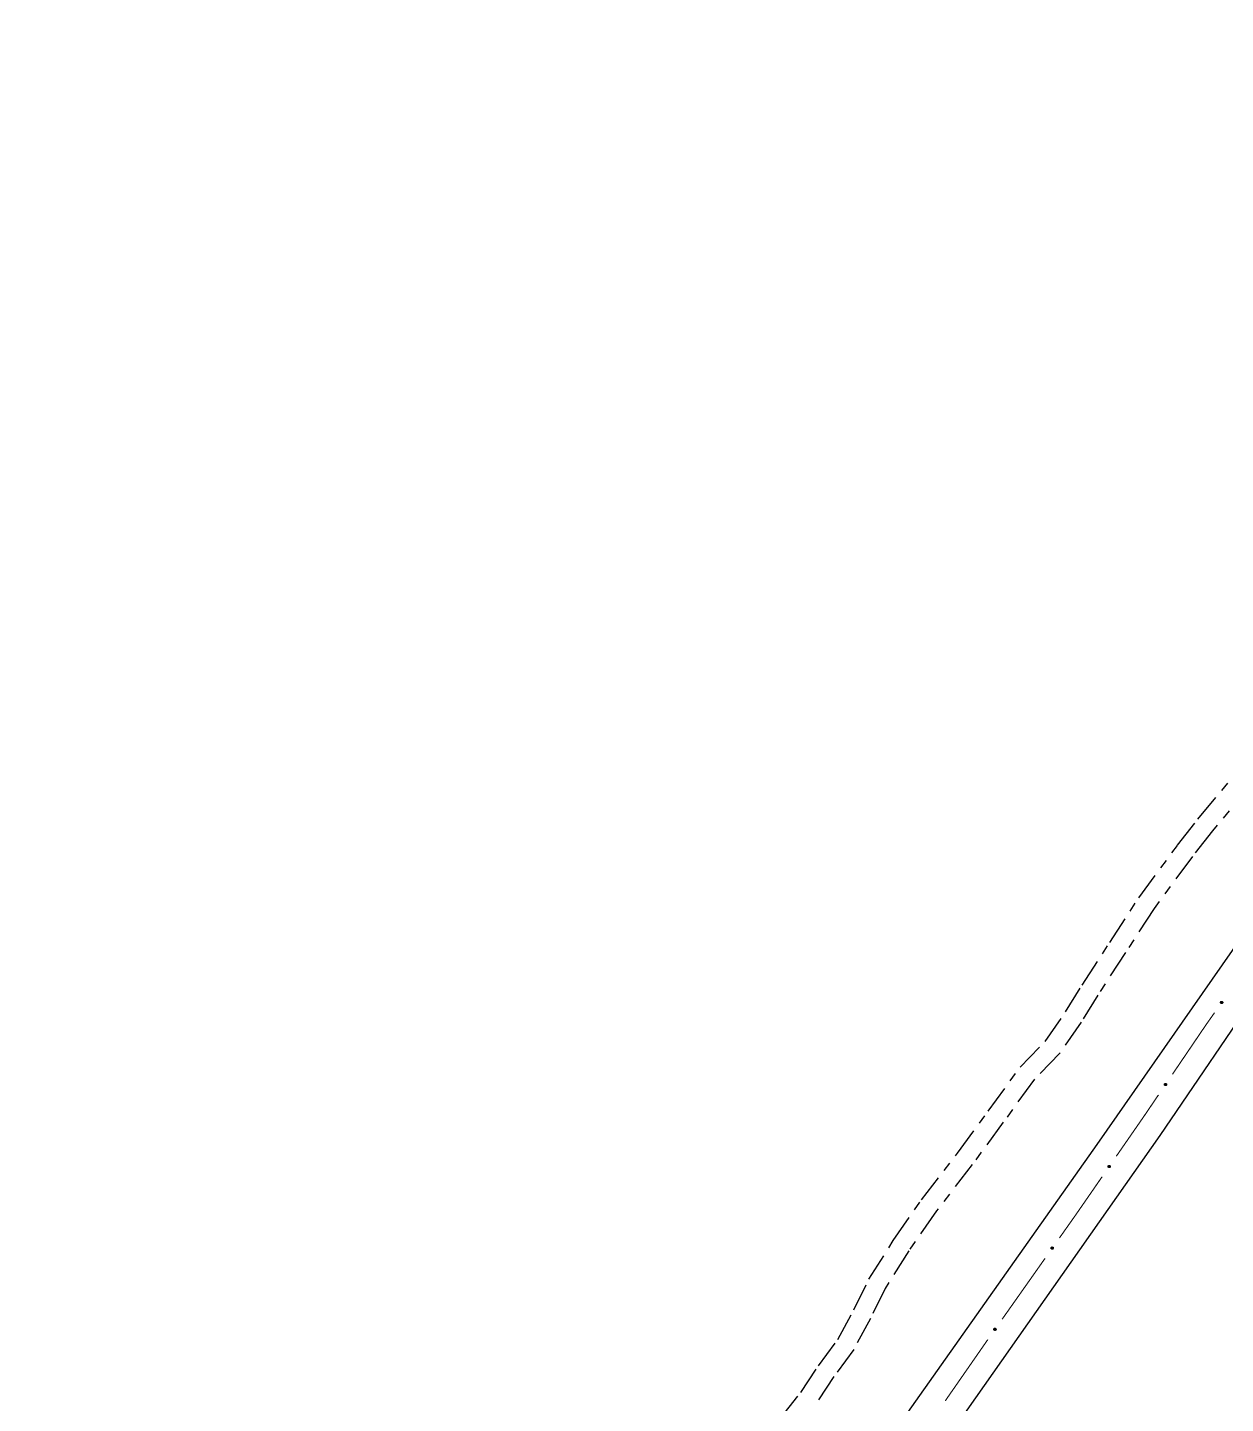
# Model space of a CAD drawing. Extents: x 211453 to 215163, y 4877397 to 4881305.
# Drawn here: x 214151.2 to 214344, y 4879796.9 to 4880018.3 of the extents above; entities that cross this region are included whole.
import ezdxf

# ---------------------------------------------------------------- set-up
doc = ezdxf.new("R2010")
doc.units = 0
doc.header["$LTSCALE"] = 1.5
doc.header["$MEASUREMENT"] = 0
doc.linetypes.add('TRACO_25', pattern=[8, 3, -1, 1, -1, 1, -1])
for name, color, linetype in [('SV-EIXO-ROD-ESTR', 7, 'CONTINUOUS'), ('SV-EST-MUNIC-PAV', 20, 'CONTINUOUS'), ('SV-RUA-NAO-PAV', 7, 'CONTINUOUS')]:
    doc.layers.add(name, color=color, linetype=linetype)

msp = doc.modelspace()

# ---------------------------------------------------------------- linework, layer by layer
at = {"layer": 'SV-EIXO-ROD-ESTR'}
for points in [[(214343.168807, 4879861.350566), (214343.159663, 4879861.398612), (214343.161628, 4879861.441775), (214343.17363, 4879861.477304), (214343.192421, 4879861.505934), (214343.214945, 4879861.533058), (214343.243687, 4879861.555395), (214343.281079, 4879861.573121), (214343.329211, 4879861.582632), (214343.373295, 4879861.577712), (214343.408756, 4879861.56781), (214343.439738, 4879861.549934), (214343.465721, 4879861.527612), (214343.487937, 4879861.496989), (214343.50553, 4879861.458921), (214343.513922, 4879861.41029), (214343.511705, 4879861.367988), (214343.499194, 4879861.333928), (214343.481026, 4879861.302895), (214343.457699, 4879861.275478), (214343.429359, 4879861.253714), (214343.390998, 4879861.23607), (214343.34289, 4879861.228422), (214343.300673, 4879861.230152), (214343.266447, 4879861.242181), (214343.236297, 4879861.260756), (214343.208817, 4879861.283016), (214343.18516, 4879861.310973), (214343.168807, 4879861.350566)], [(214334.129524, 4879848.147026), (214334.119644, 4879848.194926), (214334.120948, 4879848.238114), (214334.132403, 4879848.273822), (214334.150754, 4879848.302737), (214334.172859, 4879848.330203), (214334.201255, 4879848.352979), (214334.238371, 4879848.371275), (214334.286352, 4879848.381523), (214334.330506, 4879848.37728), (214334.366114, 4879848.367922), (214334.397367, 4879848.350524), (214334.42369, 4879848.328603), (214334.446372, 4879848.298324), (214334.464546, 4879848.26053), (214334.473683, 4879848.212034), (214334.472115, 4879848.169702), (214334.460128, 4879848.135455), (214334.442438, 4879848.104146), (214334.419534, 4879848.076376), (214334.391531, 4879848.05418), (214334.353445, 4879848.035949), (214334.30546, 4879848.027565), (214334.263221, 4879848.028647), (214334.228815, 4879848.04015), (214334.198383, 4879848.058261), (214334.170565, 4879848.080097), (214334.146482, 4879848.107688), (214334.129524, 4879848.147026)], [(214325.069138, 4879834.961007), (214325.059708, 4879835.008998), (214325.061417, 4879835.052172), (214325.073207, 4879835.087771), (214325.091827, 4879835.116512), (214325.114189, 4879835.14377), (214325.142798, 4879835.166278), (214325.180083, 4879835.184226), (214325.228158, 4879835.194023), (214325.272271, 4879835.189366), (214325.30779, 4879835.179675), (214325.338878, 4879835.161984), (214325.364994, 4879835.139817), (214325.387391, 4879835.109327), (214325.40521, 4879835.071364), (214325.413892, 4879835.022784), (214325.411926, 4879834.980469), (214325.399619, 4879834.946335), (214325.381636, 4879834.915194), (214325.358473, 4879834.88764), (214325.330263, 4879834.865707), (214325.292007, 4879834.847835), (214325.243946, 4879834.839901), (214325.201719, 4879834.84138), (214325.167422, 4879834.853205), (214325.137162, 4879834.8716), (214325.109549, 4879834.893696), (214325.085727, 4879834.921512), (214325.069138, 4879834.961007)], [(214315.915119, 4879821.839705), (214315.906107, 4879821.887776), (214315.908192, 4879821.930933), (214315.920291, 4879821.966429), (214315.939161, 4879821.995007), (214315.961759, 4879822.022069), (214315.990563, 4879822.044327), (214316.028003, 4879822.06195), (214316.076161, 4879822.071328), (214316.120232, 4879822.066287), (214316.155665, 4879822.056287), (214316.186598, 4879822.038326), (214316.21252, 4879822.015933), (214316.234651, 4879821.985249), (214316.252139, 4879821.947132), (214316.260398, 4879821.898479), (214316.258064, 4879821.856182), (214316.245459, 4879821.822157), (214316.227206, 4879821.791174), (214316.203804, 4879821.763822), (214316.175404, 4879821.742136), (214316.136994, 4879821.724597), (214316.088866, 4879821.717082), (214316.046654, 4879821.718928), (214316.01246, 4879821.731052), (214315.982362, 4879821.749709), (214315.954943, 4879821.772045), (214315.931363, 4879821.800067), (214315.915119, 4879821.839705)], [(214306.693592, 4879808.764406), (214306.68458, 4879808.812477), (214306.686665, 4879808.855634), (214306.698764, 4879808.891129), (214306.717634, 4879808.919708), (214306.740233, 4879808.94677), (214306.769036, 4879808.969028), (214306.806476, 4879808.986651), (214306.854635, 4879808.996029), (214306.898705, 4879808.990988), (214306.934139, 4879808.980988), (214306.965071, 4879808.963027), (214306.990993, 4879808.940634), (214307.013124, 4879808.90995), (214307.030612, 4879808.871833), (214307.038871, 4879808.82318), (214307.036537, 4879808.780883), (214307.023933, 4879808.746858), (214307.005679, 4879808.715875), (214306.982277, 4879808.688523), (214306.953877, 4879808.666837), (214306.915468, 4879808.649298), (214306.867339, 4879808.641783), (214306.825127, 4879808.643629), (214306.790934, 4879808.655752), (214306.760835, 4879808.67441), (214306.733416, 4879808.696746), (214306.709837, 4879808.724768), (214306.693592, 4879808.764406)]]:
    msp.add_lwpolyline(points, close=True, dxfattribs=at)
for points in [[(214343.159663, 4879861.398612), (214343.243687, 4879861.555395)], [(214343.160677, 4879861.423222), (214343.225041, 4879861.536412)], [(214343.161628, 4879861.441775), (214343.214945, 4879861.533058)], [(214343.164889, 4879861.37694), (214343.258482, 4879861.557961)], [(214343.168807, 4879861.350566), (214343.281079, 4879861.573121)], [(214343.178938, 4879861.330426), (214343.304662, 4879861.573911)], [(214343.18516, 4879861.310973), (214343.329211, 4879861.582632)], [(214343.19982, 4879861.300786), (214343.348261, 4879861.576672)], [(214343.208817, 4879861.283016), (214343.373295, 4879861.577712)], [(214343.223834, 4879861.275616), (214343.38671, 4879861.569711)], [(214343.236297, 4879861.260756), (214343.408756, 4879861.56781)], [(214343.253217, 4879861.253348), (214343.425377, 4879861.555932)], [(214343.266447, 4879861.242181), (214343.439738, 4879861.549934)], [(214343.286182, 4879861.238567), (214343.451408, 4879861.536014)], [(214343.300673, 4879861.230152), (214343.465721, 4879861.527612)], [(214343.323848, 4879861.230489), (214343.474973, 4879861.507826)], [(214343.34289, 4879861.228422), (214343.487937, 4879861.496989)], [(214343.367896, 4879861.236268), (214343.495405, 4879861.475168)], [(214343.390998, 4879861.23607), (214343.50553, 4879861.458921)], [(214343.411392, 4879861.250767), (214343.505653, 4879861.427987)], [(214343.429359, 4879861.253714), (214343.513922, 4879861.41029)], [(214343.4455, 4879861.268514), (214343.509531, 4879861.383605)], [(214343.457699, 4879861.275478), (214343.511705, 4879861.367988)], [(214334.119644, 4879848.194926), (214334.201255, 4879848.352979)], [(214334.120281, 4879848.219548), (214334.182903, 4879848.333712)], [(214334.120948, 4879848.238114), (214334.172859, 4879848.330203)], [(214334.125203, 4879848.173336), (214334.216009, 4879848.355771)], [(214334.129524, 4879848.147026), (214334.238371, 4879848.371275)], [(214334.139963, 4879848.127043), (214334.261939, 4879848.372427)], [(214334.146482, 4879848.107688), (214334.286352, 4879848.381523)], [(214334.161297, 4879848.097727), (214334.30549, 4879848.375856)], [(214334.170565, 4879848.080097), (214334.330506, 4879848.37728)], [(214334.185694, 4879848.072928), (214334.344041, 4879848.369486)], [(214334.198383, 4879848.058261), (214334.366114, 4879848.367922)], [(214334.215415, 4879848.051113), (214334.382916, 4879848.356301)], [(214334.228815, 4879848.04015), (214334.397367, 4879848.350524)], [(214334.248603, 4879848.036839), (214334.409249, 4879848.336784)], [(214334.263221, 4879848.028647), (214334.42369, 4879848.328603)], [(214334.286388, 4879848.02934), (214334.433243, 4879848.308961)], [(214334.30546, 4879848.027565), (214334.446372, 4879848.298324)], [(214334.330342, 4879848.035793), (214334.454173, 4879848.27662)], [(214334.353445, 4879848.035949), (214334.464546, 4879848.26053)], [(214334.373611, 4879848.050957), (214334.465143, 4879848.229601)], [(214334.391531, 4879848.05418), (214334.473683, 4879848.212034)], [(214334.407443, 4879848.069226), (214334.469702, 4879848.185284)], [(214334.419534, 4879848.076376), (214334.472115, 4879848.169702)], [(214325.059708, 4879835.008998), (214325.142798, 4879835.166278)], [(214325.060576, 4879835.033613), (214325.124266, 4879835.147184)], [(214325.061417, 4879835.052172), (214325.114189, 4879835.14377)], [(214325.065064, 4879834.987357), (214325.157577, 4879835.168932)], [(214325.069138, 4879834.961007), (214325.180083, 4879835.184226)], [(214325.07939, 4879834.940927), (214325.203662, 4879835.185156)], [(214325.085727, 4879834.921512), (214325.228158, 4879835.194023)], [(214325.100447, 4879834.911413), (214325.247243, 4879835.188177)], [(214325.109549, 4879834.893696), (214325.272271, 4879835.189366)], [(214325.124611, 4879834.886386), (214325.285733, 4879835.181445)], [(214325.137162, 4879834.8716), (214325.30779, 4879835.179675)], [(214325.154125, 4879834.864293), (214325.324481, 4879835.167896)], [(214325.167422, 4879834.853205), (214325.338878, 4879835.161984)], [(214325.187178, 4879834.849708), (214325.35063, 4879835.148133)], [(214325.201719, 4879834.84138), (214325.364994, 4879835.139817)], [(214325.224891, 4879834.841855), (214325.374363, 4879835.120086)], [(214325.243946, 4879834.839901), (214325.387391, 4879835.109327)], [(214325.268904, 4879834.847896), (214325.394989, 4879835.087551)], [(214325.292007, 4879834.847835), (214325.40521, 4879835.071364)], [(214325.312313, 4879834.862653), (214325.405517, 4879835.040431)], [(214325.330263, 4879834.865707), (214325.413892, 4879835.022784)], [(214325.346315, 4879834.880604), (214325.40966, 4879834.996073)], [(214325.358473, 4879834.88764), (214325.411926, 4879834.980469)], [(214315.906107, 4879821.887776), (214315.990563, 4879822.044327)], [(214315.907189, 4879821.912383), (214315.971865, 4879822.025395)], [(214315.908192, 4879821.930933), (214315.961759, 4879822.022069)], [(214315.911274, 4879821.866089), (214316.005365, 4879822.046852)], [(214315.915119, 4879821.839705), (214316.028003, 4879822.06195)], [(214315.925195, 4879821.819537), (214316.051588, 4879822.062675)], [(214315.931363, 4879821.800067), (214316.076161, 4879822.071328)], [(214315.945995, 4879821.78984), (214316.095195, 4879822.065316)], [(214315.954943, 4879821.772045), (214316.120232, 4879822.066287)], [(214315.96994, 4879821.764604), (214316.133624, 4879822.058249)], [(214315.982362, 4879821.749709), (214316.155665, 4879822.056287)], [(214315.999261, 4879821.742255), (214316.172254, 4879822.044364)], [(214316.01246, 4879821.731052), (214316.186598, 4879822.038326)], [(214316.032186, 4879821.727383), (214316.198229, 4879822.024374)], [(214316.046654, 4879821.718928), (214316.21252, 4879822.015933)], [(214316.069829, 4879821.719202), (214316.221717, 4879821.996121)], [(214316.088866, 4879821.717082), (214316.234651, 4879821.985249)], [(214316.113893, 4879821.724859), (214316.242059, 4879821.963408)], [(214316.136994, 4879821.724597), (214316.252139, 4879821.947132)], [(214316.157429, 4879821.739238), (214316.252177, 4879821.916198)], [(214316.175404, 4879821.742136), (214316.260398, 4879821.898479)], [(214316.191586, 4879821.756892), (214316.255933, 4879821.871805)], [(214316.203804, 4879821.763822), (214316.258064, 4879821.856182)], [(214306.68458, 4879808.812477), (214306.769036, 4879808.969028)], [(214306.685663, 4879808.837084), (214306.750338, 4879808.950096)], [(214306.686665, 4879808.855634), (214306.740233, 4879808.94677)], [(214306.689747, 4879808.79079), (214306.783838, 4879808.971553)], [(214306.693592, 4879808.764406), (214306.806476, 4879808.986651)], [(214306.703669, 4879808.744238), (214306.830062, 4879808.987376)], [(214306.709837, 4879808.724768), (214306.854635, 4879808.996029)], [(214306.724468, 4879808.714541), (214306.873668, 4879808.990017)], [(214306.733416, 4879808.696746), (214306.898705, 4879808.990988)], [(214306.748413, 4879808.689304), (214306.912098, 4879808.98295)], [(214306.760835, 4879808.67441), (214306.934139, 4879808.980988)], [(214306.777734, 4879808.666956), (214306.950727, 4879808.969065)], [(214306.790934, 4879808.655752), (214306.965071, 4879808.963027)], [(214306.810659, 4879808.652084), (214306.976703, 4879808.949075)], [(214306.825127, 4879808.643629), (214306.990993, 4879808.940634)], [(214306.848302, 4879808.643902), (214307.00019, 4879808.920822)], [(214306.867339, 4879808.641783), (214307.013124, 4879808.90995)], [(214306.892366, 4879808.64956), (214307.020532, 4879808.888109)], [(214306.915468, 4879808.649298), (214307.030612, 4879808.871833)], [(214306.935902, 4879808.663939), (214307.03065, 4879808.840899)], [(214306.953877, 4879808.666837), (214307.038871, 4879808.82318)], [(214306.970059, 4879808.681593), (214307.034406, 4879808.796506)], [(214306.982277, 4879808.688523), (214307.036537, 4879808.780883)]]:
    msp.add_lwpolyline(points, dxfattribs=at)
at = {"layer": 'SV-EIXO-ROD-ESTR', "const_width": 0.18}
for points in [[(214340.767998, 4879857.734716), (214342.193238, 4879859.767435)], [(214335.424233, 4879849.859104), (214340.477487, 4879857.306562)], [(214340.477487, 4879857.306562), (214340.767998, 4879857.734716)], [(214330.854255, 4879843.123896), (214333.178343, 4879846.549123)], [(214330.36432, 4879842.416211), (214330.854255, 4879843.123896)], [(214326.37985, 4879836.660865), (214330.36432, 4879842.416211)], [(214319.818202, 4879827.182929), (214324.10301, 4879833.372097)], [(214319.54596, 4879826.796914), (214319.818202, 4879827.182929)], [(214317.240578, 4879823.52809), (214319.54596, 4879826.796914)], [(214308.019051, 4879810.452791), (214314.935196, 4879820.259265)], [(214298.868423, 4879797.327862), (214305.715464, 4879807.18271)]]:
    msp.add_lwpolyline(points, dxfattribs=at)
at = {"layer": 'SV-EST-MUNIC-PAV', "linetype": 'Continuous'}
for points in [[(214517.386336, 4880018.269526, 14.223616), (214507.329578, 4880012.317439, 14.674931), (214484.532046, 4879998.329129, 14.812287), (214462.624142, 4879984.690727, 14.83191), (214439.648283, 4879967.912082, 15.136057), (214416.233898, 4879948.763198, 15.194924), (214391.426503, 4879926.736092, 15.263603), (214358.754171, 4879889.454216, 15.760094), (214323.236771, 4879838.566545, 15.750117), (214231.588937, 4879708.812531, 15.450807), (214186.400529, 4879642.951266, 15.301151), (214027.373337, 4879415.980058, 13.666468), (213952.793262, 4879310.567032, 12.407768), (213912.41775, 4879252.646927, 12.986771)], [(214441.827305, 4879960.617769, 14.861343), (214421.185949, 4879943.70178, 15.067379), (214402.321926, 4879926.758365, 15.194924), (214382.262269, 4879905.240154, 15.610438), (214365.175069, 4879884.464002, 15.610438), (214350.207265, 4879864.657655, 15.610438), (214333.381132, 4879840.014386, 15.770071), (214238.439578, 4879704.902283, 15.770071), (214194.356145, 4879643.287564, 15.301151), (214155.820919, 4879588.027395, 14.698601), (214154.325778, 4879585.883339, 14.698601), (214089.008405, 4879492.638188, 13.842686), (214011.000635, 4879382.370418, 13.213336), (213995.378815, 4879360.288217, 13.213336), (213983.961853, 4879344.149786, 13.213336), (213912.417337, 4879242.699174, 13.213336)]]:
    msp.add_polyline3d(points, dxfattribs=at)
at = {"layer": 'SV-RUA-NAO-PAV', "linetype": 'TRACO_25'}
for points in [[(214272.359348, 4879794.516448, 15.780048), (214275.625563, 4879798.650111, 15.780048), (214278.477635, 4879802.959343, 15.780048), (214281.596294, 4879807.180498, 15.780048), (214284.173462, 4879811.9564, 15.780048), (214286.556788, 4879816.867898, 15.780048), (214290.483298, 4879823.093892, 15.780048), (214295.023831, 4879829.637601, 15.780048), (214300.817408, 4879837.142917, 15.790026), (214305.776831, 4879843.929495, 15.899773), (214310.914698, 4879850.984563, 15.919726), (214314.952344, 4879855.142113, 15.979589), (214318.21064, 4879859.907931, 15.750117), (214320.901002, 4879864.217991, 15.750117), (214325.358336, 4879871.076412, 15.750117), (214329.996227, 4879878.232016, 15.750117), (214336.248473, 4879886.732533, 15.750117), (214339.531099, 4879890.900451, 15.750117), (214346.036807, 4879898.751386, 15.750117)], [(214348.352871, 4879896.844572, 15.750117), (214341.864845, 4879889.014976, 15.750117), (214338.635873, 4879884.91518, 15.750117), (214332.465462, 4879876.525926, 15.750117), (214327.874785, 4879869.443169, 15.750117), (214323.431384, 4879862.606185, 15.750117), (214320.722448, 4879858.266369, 15.750117), (214317.283691, 4879853.236596, 15.979589), (214313.214767, 4879849.046839, 15.919726), (214308.200458, 4879842.161435, 15.899773), (214303.216295, 4879835.341002, 15.790026), (214297.445159, 4879827.864757, 15.780048), (214292.985645, 4879821.43781, 15.780048), (214289.183116, 4879815.408403, 15.780048), (214286.844274, 4879810.588578, 15.780048), (214284.13549, 4879805.568772, 15.780048), (214280.936568, 4879801.238978, 15.780048), (214278.05764, 4879796.88917, 15.780048)]]:
    msp.add_polyline3d(points, dxfattribs=at)

doc.saveas('drawing.dxf')
